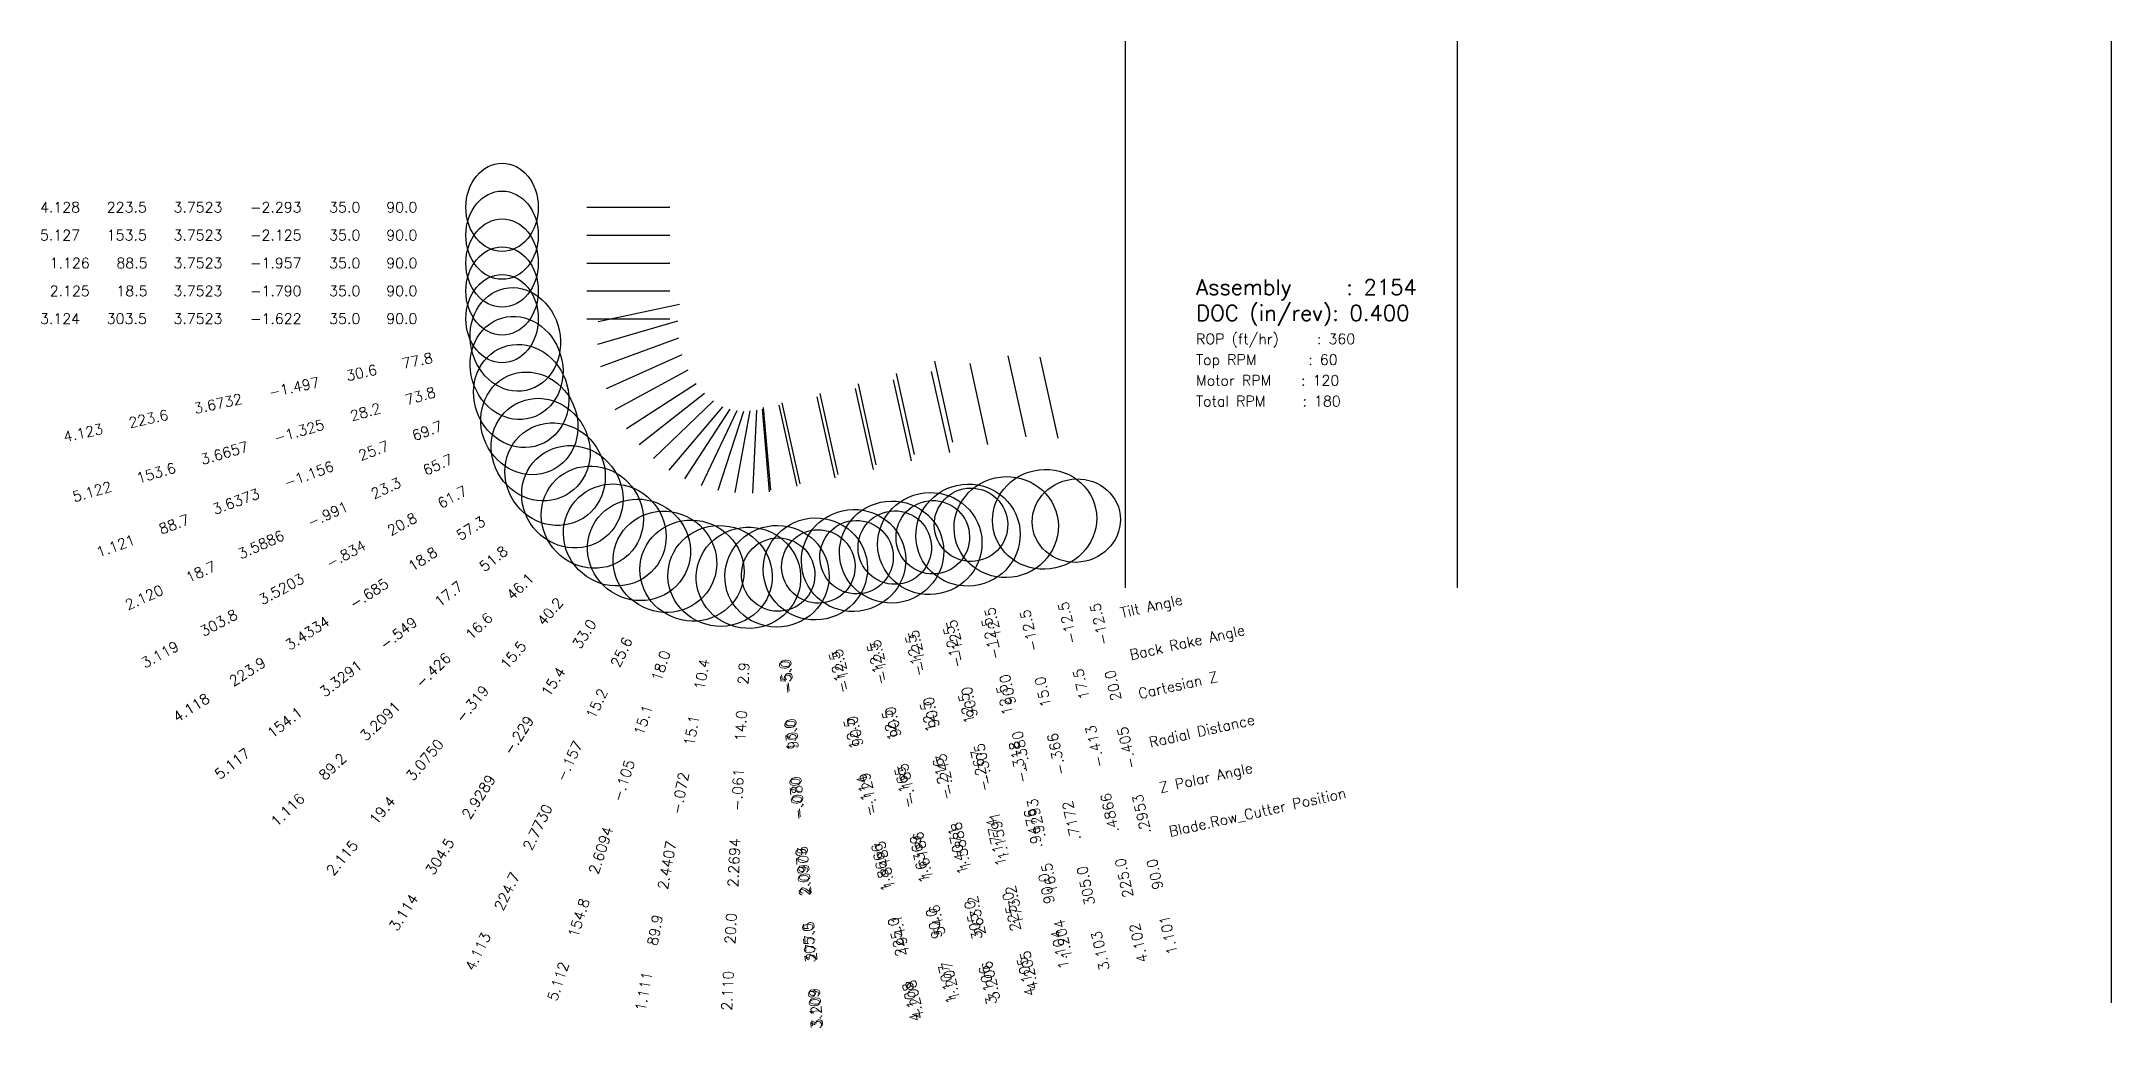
# Model space of a CAD drawing. Extents: x 100.9 to 113.4, y 59.7 to 65.7.
import ezdxf
from ezdxf.enums import TextEntityAlignment as Align

# ---------------------------------------------------------------- set-up
doc = ezdxf.new("R2010")
doc.units = 0
doc.header["$MEASUREMENT"] = 0
doc.layers.get('0').update_dxf_attribs({"linetype": 'CONTINUOUS'})
for name, color, linetype, true_color in [('Blade_1', 30, 'CONTINUOUS', 0xff7f00), ('Blade_2', 7, 'CONTINUOUS', 0xcccc00), ('Blade_3', 7, 'CONTINUOUS', 0x00cc00), ('Blade_4', 7, 'CONTINUOUS', 0x00cccc), ('Blade_5', 7, 'CONTINUOUS', 0x0066cc)]:
    doc.layers.add(name, color=color, linetype=linetype, true_color=true_color)
doc.styles.add('RomanS', font='romans')

msp = doc.modelspace()

# ---------------------------------------------------------------- linework, layer by layer
at = {"linetype": 'ByBlock'}
for p, q in [((107.436, 62.382), (107.436, 65.675)), ((109.436, 62.382), (109.436, 65.675)), ((113.373, 59.882), (113.373, 65.675))]:
    msp.add_line(p, q, dxfattribs=at)
at = {"layer": 'Blade_1', "linetype": 'ByBlock'}
for p, q in [((104.193, 64.339), (104.693, 64.339)), ((104.277, 63.715), (104.746, 63.888)), ((106.396, 63.26), (106.288, 63.748)), ((107.03, 63.285), (106.922, 63.773)), ((106.378, 63.198), (106.269, 63.686)), ((104.594, 63.162), (104.955, 63.508)), ((105.087, 62.956), (105.177, 63.448)), ((105.688, 63.045), (105.58, 63.533)), ((105.707, 63.065), (105.598, 63.553))]:
    msp.add_line(p, q, dxfattribs=at)
for centre, major_axis, ratio in [((103.683, 64.339), (0, -0.266), 0.819173), ((103.798, 63.538), (0.109, -0.295), 0.900637), ((104.226, 62.808), (0.218, -0.226), 0.95828), ((106.488, 62.7), (0.307, 0.068), 0.976433), ((106.506, 62.762), (-0.048, 0.216), 1), ((107.14, 62.787), (0.26, 0.058), 0.93985), ((105.799, 62.547), (0.307, 0.068), 0.976433), ((104.995, 62.454), (0.309, -0.057), 0.965605), ((105.817, 62.567), (-0.048, 0.216), 1)]:
    msp.add_ellipse(centre, major_axis=major_axis, ratio=ratio, dxfattribs=at)
at = {"layer": 'Blade_2', "linetype": 'ByBlock'}
for p, q in [((104.193, 64.171), (104.693, 64.171)), ((104.312, 63.583), (104.767, 63.789)), ((104.689, 63.091), (105.012, 63.473)), ((105.192, 62.952), (105.217, 63.452))]:
    msp.add_line(p, q, dxfattribs=at)
for centre, major_axis, ratio in [((103.683, 64.171), (0, -0.266), 0.819173), ((103.847, 63.373), (0.129, -0.286), 0.918471), ((104.361, 62.701), (0.24, -0.202), 0.963694), ((105.166, 62.443), (0.314, -0.016), 0.970382)]:
    msp.add_ellipse(centre, major_axis=major_axis, ratio=ratio, dxfattribs=at)
at = {"layer": 'Blade_3', "linetype": 'ByBlock'}
for p, q in [((104.193, 64.004), (104.693, 64.004)), ((104.364, 63.457), (104.804, 63.695)), ((106.608, 63.246), (106.5, 63.734)), ((105.918, 63.096), (105.81, 63.584)), ((105.936, 63.123), (105.828, 63.611)), ((104.784, 63.039), (105.056, 63.458)), ((105.293, 62.96), (105.25, 63.459)), ((105.301, 62.97), (105.257, 63.468))]:
    msp.add_line(p, q, dxfattribs=at)
for centre, major_axis, ratio in [((103.683, 64.004), (0, -0.266), 0.819173), ((103.915, 63.215), (0.149, -0.276), 0.934713), ((106.718, 62.748), (0.307, 0.068), 0.965924), ((104.507, 62.611), (0.263, -0.171), 0.964331), ((106.028, 62.598), (0.307, 0.068), 0.976433), ((106.047, 62.625), (-0.048, 0.216), 1), ((105.338, 62.452), (0.313, 0.027), 0.974522), ((105.345, 62.462), (0.22, 0.019), 1)]:
    msp.add_ellipse(centre, major_axis=major_axis, ratio=ratio, dxfattribs=at)
at = {"layer": 'Blade_4', "linetype": 'ByBlock'}
for p, q in [((104.193, 64.675), (104.693, 64.675)), ((104.261, 63.986), (104.75, 64.092)), ((106.839, 63.293), (106.73, 63.781)), ((104.431, 63.343), (104.852, 63.613)), ((106.148, 63.147), (106.04, 63.635)), ((106.166, 63.185), (106.058, 63.673)), ((104.883, 62.999), (105.099, 63.45)), ((105.459, 62.994), (105.35, 63.482)), ((105.477, 63.009), (105.369, 63.497))]:
    msp.add_line(p, q, dxfattribs=at)
for centre, major_axis, ratio in [((103.683, 64.675), (0, -0.266), 0.819173), ((103.762, 63.879), (0.066, -0.307), 0.86051), ((104.002, 63.067), (0.17, -0.264), 0.946815), ((106.949, 62.795), (0.307, 0.068), 0.953822), ((106.258, 62.649), (0.307, 0.068), 0.976433), ((104.663, 62.539), (0.283, -0.136), 0.96465), ((105.569, 62.496), (0.307, 0.068), 0.976433), ((106.276, 62.687), (-0.048, 0.216), 1), ((105.587, 62.511), (0.216, 0.048), 1)]:
    msp.add_ellipse(centre, major_axis=major_axis, ratio=ratio, dxfattribs=at)
at = {"layer": 'Blade_5', "linetype": 'ByBlock'}
for p, q in [((104.193, 64.507), (104.693, 64.507)), ((104.26, 63.85), (104.74, 63.99)), ((104.508, 63.246), (104.901, 63.555)), ((104.984, 62.971), (105.139, 63.447))]:
    msp.add_line(p, q, dxfattribs=at)
for centre, major_axis, ratio in [((103.683, 64.507), (0, -0.266), 0.819173), ((103.77, 63.707), (0.088, -0.301), 0.881529), ((104.106, 62.931), (0.194, -0.247), 0.952548), ((104.826, 62.486), (0.299, -0.097), 0.965287)]:
    msp.add_ellipse(centre, major_axis=major_axis, ratio=ratio, dxfattribs=at)

# ---------------------------------------------------------------- texts
at = {"linetype": 'ByBlock', "style": 'RomanS'}
for s, height, p in [('Assembly    : 2154', 0.09375, (107.861, 64.194)), ('DOC (in/rev): 0.400', 0.09375, (107.861, 64.038)), ('ROP (ft/hr)    : 360', 0.0625, (107.861, 63.882)), ('Top RPM      : 60', 0.0625, (107.861, 63.757)), ('Motor RPM   : 120', 0.0625, (107.861, 63.632)), ('Total RPM    : 180', 0.0625, (107.861, 63.507))]:
    msp.add_text(s, height=height, dxfattribs=at).set_placement(p, align=Align.MIDDLE_LEFT)
for s, p in [('   Tilt Angle', (107.27, 62.201)), ('   Back Rake Angle', (107.326, 61.947)), ('   Cartesian Z', (107.378, 61.713)), ('   Radial Distance', (107.443, 61.42)), ('   Z Polar Angle', (107.504, 61.146)), ('   Blade.Row_Cutter Position', (107.562, 60.883))]:
    msp.add_text(s, height=0.0625, rotation=12.5, dxfattribs=at).set_placement(p, align=Align.MIDDLE_LEFT)
at = {"layer": 'Blade_1', "linetype": 'ByBlock', "style": 'RomanS'}
msp.add_text('1.126   88.5   3.7523   -1.957   35.0   90.0', height=0.0625, dxfattribs=at).set_placement((103.173, 64.339), align=Align.MIDDLE_RIGHT)
for s, rotation, p in [('1.121   88.7   3.6373   -1.156   25.7   69.7', 20.2925, (103.32, 63.361)), ('1.116   89.2   3.2091   -.426   16.6   46.1', 43.8622, (103.859, 62.455)), ('1.104   90.0   .9476   -.318   12.5   -12.5', 102.5, (106.598, 62.202)), ('1.204   16.5   .9293   -.380   90.0   -12.5', 102.5, (106.617, 62.264)), ('1.101   90.0   .2953   -.405   20.0   -12.5', 102.5, (107.251, 62.289)), ('1.111   89.9   2.4407   -.072   15.1   10.4', 79.6057, (104.903, 61.953)), ('1.107   90.0   1.6369   -.165   12.5   -12.5', 102.5, (105.909, 62.049)), ('1.207   54.6   1.6186   -.185   90.0   -12.5', 102.5, (105.927, 62.069))]:
    msp.add_text(s, height=0.0625, rotation=rotation, dxfattribs=at).set_placement(p, align=Align.MIDDLE_RIGHT)
at = {"layer": 'Blade_2', "linetype": 'ByBlock', "style": 'RomanS'}
msp.add_text('2.125   18.5   3.7523   -1.790   35.0   90.0', height=0.0625, dxfattribs=at).set_placement((103.173, 64.171), align=Align.MIDDLE_RIGHT)
for s, rotation, p in [('2.120   18.7   3.5886   -.991   23.3   65.7', 24.3234, (103.382, 63.163)), ('2.115   19.4   3.0750   -.319   15.5   40.2', 49.8448, (104.032, 62.311)), ('2.110   20.0   2.2694   -.061   14.0   2.9', 87.1088, (105.14, 61.934))]:
    msp.add_text(s, height=0.0625, rotation=rotation, dxfattribs=at).set_placement(p, align=Align.MIDDLE_RIGHT)
at = {"layer": 'Blade_3', "linetype": 'ByBlock', "style": 'RomanS'}
msp.add_text('3.124   303.5   3.7523   -1.622   35.0   90.0', height=0.0625, dxfattribs=at).set_placement((103.173, 64.004), align=Align.MIDDLE_RIGHT)
for s, rotation, p in [('3.119   303.8   3.5203   -.834   20.8   61.7', 28.3235, (103.466, 62.974)), ('3.103   305.0   .7172   -.366   15.0   -12.5', 102.5, (106.829, 62.25)), ('3.114   304.5   2.9289   -.229   15.4   33.0', 57.0351, (104.229, 62.183)), ('3.106   305.0   1.4071   -.216   12.5   -12.5', 102.5, (106.139, 62.1)), ('3.206   263.2   1.3888   -.243   90.0   -12.5', 102.5, (106.157, 62.127)), ('3.209   277.5   2.0906   -.080   90.0   -5.0', 95, (105.389, 61.954)), ('3.109   305.0   2.0979   -.070   13.0   -5.0', 95, (105.382, 61.944))]:
    msp.add_text(s, height=0.0625, rotation=rotation, dxfattribs=at).set_placement(p, align=Align.MIDDLE_RIGHT)
at = {"layer": 'Blade_4', "linetype": 'ByBlock', "style": 'RomanS'}
msp.add_text('4.128   223.5   3.7523   -2.293   35.0   90.0', height=0.0625, dxfattribs=at).set_placement((103.173, 64.675), align=Align.MIDDLE_RIGHT)
for s, rotation, p in [('4.123   223.6   3.6732   -1.497   30.6   77.8', 12.2017, (103.264, 63.771)), ('4.118   223.9   3.4334   -.685   18.8   57.3', 32.7228, (103.573, 62.792)), ('4.102   225.0   .4866   -.413   17.5   -12.5', 102.5, (107.059, 62.297)), ('4.113   224.7   2.7730   -.157   15.2   25.6', 64.4114, (104.442, 62.079)), ('4.105   225.0   1.1774   -.267   12.5   -12.5', 102.5, (106.369, 62.151)), ('4.205   173.2   1.1591   -.305   90.0   -12.5', 102.5, (106.387, 62.189)), ('4.108   225.0   1.8666   -.114   12.5   -12.5', 102.5, (105.679, 61.998)), ('4.208   194.1   1.8483   -.129   90.0   -12.5', 102.5, (105.698, 62.013))]:
    msp.add_text(s, height=0.0625, rotation=rotation, dxfattribs=at).set_placement(p, align=Align.MIDDLE_RIGHT)
at = {"layer": 'Blade_5', "linetype": 'ByBlock', "style": 'RomanS'}
msp.add_text('5.127   153.5   3.7523   -2.125   35.0   90.0', height=0.0625, dxfattribs=at).set_placement((103.173, 64.507), align=Align.MIDDLE_RIGHT)
for s, rotation, p in [('5.122   153.6   3.6657   -1.325   28.2   73.8', 16.2427, (103.28, 63.564)), ('5.117   154.1   3.3291   -.549   17.7   51.8', 38.1512, (103.705, 62.616)), ('5.112   154.8   2.6094   -.105   15.1   18.0', 71.9742, (104.668, 62.002))]:
    msp.add_text(s, height=0.0625, rotation=rotation, dxfattribs=at).set_placement(p, align=Align.MIDDLE_RIGHT)

doc.saveas('drawing.dxf')
